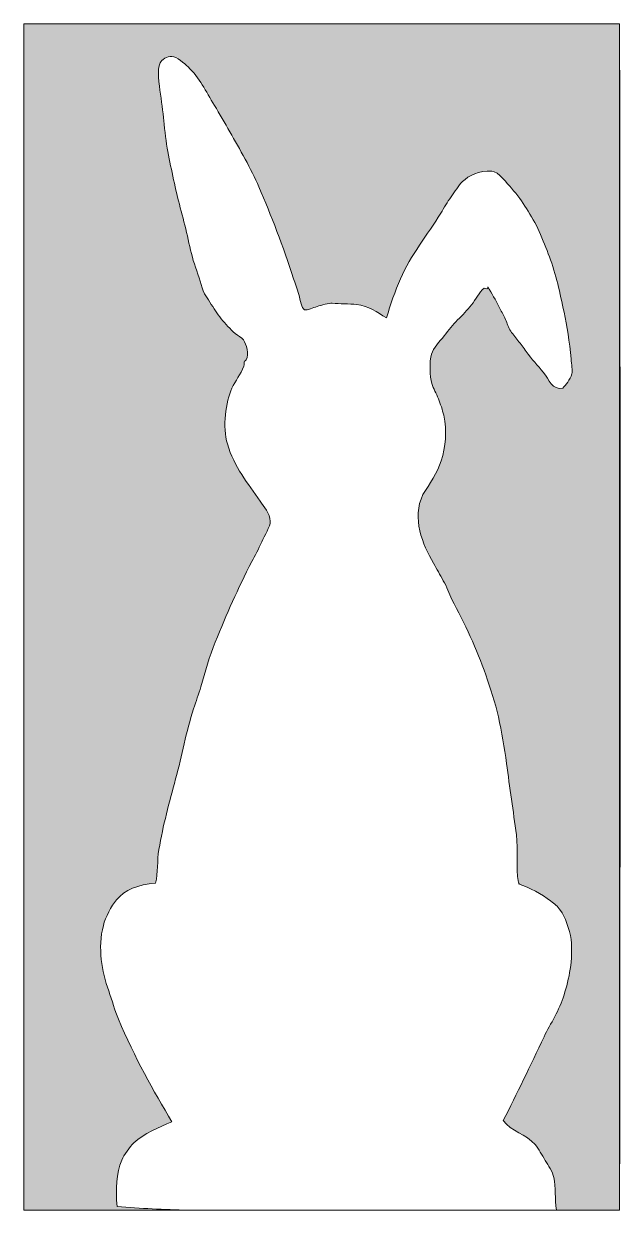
# Model space of a CAD drawing. Header units: inches. Extents: x 116 to 467, y 40 to 738.
import ezdxf

# ---------------------------------------------------------------- set-up
doc = ezdxf.new("R2010")
doc.units = ezdxf.units.IN
doc.header["$MEASUREMENT"] = 0
doc.layers.add('Ebene 1', color=7, linetype='Continuous')

# ---------------------------------------------------------------- blocks, each defined once
blk = doc.blocks.new('block 2')
at = {"layer": 'Ebene 1', "true_color": 0xffffff}
h = blk.add_hatch(color=7, dxfattribs=at)
edge = h.paths.add_edge_path()
edge.add_spline(control_points=[(213.22, 40), (180.98, 40), (148.74, 40), (116.5, 40), (116.5, 272.47), (116.5, 504.97), (116.5, 737.44), (116.46, 737.72), (116.55, 737.87), (116.74, 737.92), (233.46, 737.92), (350.19, 737.92), (466.9, 737.92), (466.9, 505.29), (466.9, 272.62), (466.9, 40), (454.5, 40), (442.1, 40), (429.7, 40), (428.67, 46.81), (429.54, 53.55), (428.26, 59.2), (427.48, 62.66), (424.97, 66.46), (423.22, 69.28), (421.21, 72.51), (419.37, 76), (417.22, 78.64), (412.22, 84.77), (402.9, 86.28), (398.5, 92.8), (406.47, 108.53), (414.33, 124.85), (422.5, 142), (426.3, 149.98), (431.47, 157.64), (434.26, 166.72), (437.09, 175.93), (439.71, 187.14), (438.34, 199.36), (437.68, 205.22), (434.63, 212.88), (432.1, 216.4), (430.22, 219.02), (428.83, 219.98), (426.34, 221.92), (420.93, 226.14), (414.3, 229.83), (407.38, 232), (408.64, 231.96), (407.42, 232.46), (407.38, 232.72), (405.83, 242.24), (407.44, 251.14), (406.18, 260.8), (404.36, 274.78), (402.3, 288.67), (400.42, 302.8), (399.18, 312.08), (397.6, 321.39), (395.62, 330.16), (393.65, 338.88), (390.99, 346.93), (388.18, 354.88), (382.86, 369.92), (375.81, 385.39), (368.26, 399.28), (366.37, 402.76), (365.34, 406.82), (363.22, 410.32), (361.15, 413.74), (359.48, 417.16), (357.46, 420.64), (351, 431.77), (344.56, 446.91), (351.22, 460.96), (355.2, 467.25), (359.73, 473.79), (362.02, 480.88), (364.6, 488.86), (365.57, 498.35), (363.46, 507.76), (362.78, 510.78), (361.47, 514.21), (360.34, 517.36), (359.24, 520.42), (357.36, 523.29), (356.5, 526.24), (355.28, 530.42), (354.96, 539.29), (356.26, 543.52), (357.4, 547.23), (361.05, 550.9), (363.7, 554.32), (366.33, 557.72), (368.75, 561.03), (371.62, 563.68), (374.66, 566.48), (377.36, 569.54), (379.78, 572.56), (382.46, 575.9), (384.17, 579.73), (387.22, 582.4), (388.22, 581.81), (389.91, 581.89), (389.38, 583.12), (391.72, 579.42), (393.94, 575.45), (396.1, 571.12), (397.1, 569.12), (398.45, 567.06), (399.46, 564.88), (400.49, 562.66), (401.12, 559.97), (402.34, 557.92), (403.61, 555.79), (405.67, 553.8), (407.14, 551.68), (408.73, 549.39), (410.44, 547.37), (411.94, 545.2), (415.16, 540.53), (418.92, 536.79), (422.02, 532.96), (425.7, 528.43), (427.07, 522.33), (433.54, 523.6), (434.88, 525.44), (438.01, 528.51), (438.82, 532), (439.31, 534.1), (438.62, 537.47), (438.34, 540.88), (437.52, 550.97), (435.98, 560.25), (434.26, 568.24), (431.84, 579.48), (429.52, 590.64), (425.62, 600.88), (423.85, 605.54), (421.67, 610.81), (419.62, 615.76), (417.66, 620.51), (414.78, 624.95), (412.18, 629.2), (409.75, 633.17), (406.85, 637.17), (403.3, 641.2), (401.08, 643.73), (395.43, 651.12), (391.78, 651.28), (384.13, 651.62), (378.3, 648.74), (374.5, 645.04), (372.16, 642.76), (370, 639.25), (367.78, 636.16), (365.58, 633.11), (363.63, 629.61), (361.78, 626.56), (353.99, 613.7), (344.01, 601.72), (338.02, 587.92), (334.82, 580.54), (332.21, 572.91), (329.86, 564.88), (323.96, 568.2), (319.68, 571.98), (312.1, 572.8), (308.13, 573.23), (302.02, 573.04), (297.94, 573.52), (295.97, 573.75), (291.56, 572.34), (289.06, 571.6), (286.74, 570.91), (283.14, 569.06), (281.62, 569.68), (279.93, 570.37), (279.14, 575.43), (278.26, 578.56), (277.24, 582.18), (275.98, 585.25), (275.14, 587.92), (269.1, 607.09), (261.96, 625.06), (254.74, 641.92), (250.17, 652.6), (243.46, 664.14), (237.7, 674.32), (234.75, 679.54), (231.7, 684.85), (228.58, 689.92), (223.43, 698.28), (219.91, 706.2), (213.22, 712.48), (210.86, 714.69), (206.51, 718.51), (203.62, 718.72), (200.69, 718.93), (197.62, 716.75), (196.66, 714.88), (194.71, 711.09), (196.12, 702.41), (196.9, 696.4), (197.68, 690.33), (198.66, 683.8), (199.06, 678.88), (200.18, 665.14), (202.74, 655.42), (205.06, 644.08), (207.34, 632.95), (210.78, 622.43), (213.22, 610.96), (214.36, 605.62), (215.6, 599.8), (217.54, 594.64), (219.58, 589.2), (220.77, 583.41), (222.82, 579.04), (223.58, 577.42), (224.94, 575.88), (225.94, 574.24), (228.26, 570.42), (230.03, 567.55), (232.66, 564.4), (235.25, 561.29), (237.84, 558.28), (240.82, 555.76), (242.42, 554.4), (244.54, 553.44), (245.62, 551.92), (247.4, 549.41), (249.03, 543.55), (247.3, 540.16), (246.99, 539.56), (246.41, 539.59), (246.34, 539.44), (245.99, 538.69), (246.16, 537.4), (245.86, 536.56), (244.05, 531.42), (240.9, 527.91), (238.9, 523.6), (235.13, 515.48), (233.3, 500.75), (236.26, 490.72), (240.27, 477.16), (248.38, 467.54), (255.46, 457.12), (257.49, 454.13), (261.44, 449.63), (261.46, 445.36), (261.48, 442.02), (258.1, 437), (256.42, 433.12), (254.57, 428.84), (252.44, 425), (250.66, 421.6), (242.12, 405.32), (235.98, 390.85), (229.06, 374.08), (225.61, 365.72), (223.27, 356.9), (220.66, 347.92), (219.39, 343.55), (217.75, 339.34), (216.34, 334.96), (211.97, 321.38), (209.55, 307.56), (205.78, 293.68), (202.08, 280.05), (198.36, 266.33), (195.94, 252.16), (194.85, 245.8), (195.53, 238.25), (194.02, 232.48), (183.86, 231.75), (175.65, 228.23), (170.98, 222.64), (167.88, 218.93), (164.51, 212.28), (163.3, 207.52), (159.92, 194.23), (162.32, 180.42), (166.42, 169.12), (168.53, 163.3), (169.93, 157.57), (172.18, 152.32), (181.71, 130.09), (192.79, 109.87), (203.62, 92.08), (195.93, 88.64), (187.13, 85.32), (181.3, 79.6), (178.81, 77.16), (175.33, 72.7), (174.1, 69.52), (171, 61.47), (170.25, 52.65), (171.46, 42.16), (185.05, 40.89), (198.75, 40.61), (213.22, 40)], knot_values=[0, 0, 0, 0, 1, 1, 1, 2, 2, 2, 3, 3, 3, 4, 4, 4, 5, 5, 5, 6, 6, 6, 7, 7, 7, 8, 8, 8, 9, 9, 9, 10, 10, 10, 11, 11, 11, 12, 12, 12, 13, 13, 13, 14, 14, 14, 15, 15, 15, 16, 16, 16, 17, 17, 17, 18, 18, 18, 19, 19, 19, 20, 20, 20, 21, 21, 21, 22, 22, 22, 23, 23, 23, 24, 24, 24, 25, 25, 25, 26, 26, 26, 27, 27, 27, 28, 28, 28, 29, 29, 29, 30, 30, 30, 31, 31, 31, 32, 32, 32, 33, 33, 33, 34, 34, 34, 35, 35, 35, 36, 36, 36, 37, 37, 37, 38, 38, 38, 39, 39, 39, 40, 40, 40, 41, 41, 41, 42, 42, 42, 43, 43, 43, 44, 44, 44, 45, 45, 45, 46, 46, 46, 47, 47, 47, 48, 48, 48, 49, 49, 49, 50, 50, 50, 51, 51, 51, 52, 52, 52, 53, 53, 53, 54, 54, 54, 55, 55, 55, 56, 56, 56, 57, 57, 57, 58, 58, 58, 59, 59, 59, 60, 60, 60, 61, 61, 61, 62, 62, 62, 63, 63, 63, 64, 64, 64, 65, 65, 65, 66, 66, 66, 67, 67, 67, 68, 68, 68, 69, 69, 69, 70, 70, 70, 71, 71, 71, 72, 72, 72, 73, 73, 73, 74, 74, 74, 75, 75, 75, 76, 76, 76, 77, 77, 77, 78, 78, 78, 79, 79, 79, 80, 80, 80, 81, 81, 81, 82, 82, 82, 83, 83, 83, 84, 84, 84, 85, 85, 85, 86, 86, 86, 87, 87, 87, 88, 88, 88, 89, 89, 89, 90, 90, 90, 91, 91, 91, 92, 92, 92, 93, 93, 93, 94, 94, 94, 95, 95, 95, 96, 96, 96, 97, 97, 97, 98, 98, 98, 99, 99, 99, 100, 100, 100, 101, 101, 101, 101], degree=3, periodic=1)
at = {"layer": 'Ebene 1', "lineweight": 0}
for points, knots in [([(213.22, 40), (180.98, 40), (148.74, 40), (116.5, 40), (116.5, 272.47), (116.5, 504.97), (116.5, 737.44), (116.46, 737.72), (116.55, 737.87), (116.74, 737.92), (233.46, 737.92), (350.19, 737.92), (466.9, 737.92), (466.9, 505.29), (466.9, 272.62), (466.9, 40), (454.5, 40), (442.1, 40), (429.7, 40), (428.67, 46.81), (429.54, 53.55), (428.26, 59.2), (427.48, 62.66), (424.97, 66.46), (423.22, 69.28), (421.21, 72.51), (419.37, 76), (417.22, 78.64), (412.22, 84.77), (402.9, 86.28), (398.5, 92.8), (406.47, 108.53), (414.33, 124.85), (422.5, 142), (426.3, 149.98), (431.47, 157.64), (434.26, 166.72), (437.09, 175.93), (439.71, 187.14), (438.34, 199.36), (437.68, 205.22), (434.63, 212.88), (432.1, 216.4), (430.22, 219.02), (428.83, 219.98), (426.34, 221.92), (420.93, 226.14), (414.3, 229.83), (407.38, 232), (408.64, 231.96), (407.42, 232.46), (407.38, 232.72), (405.83, 242.24), (407.44, 251.14), (406.18, 260.8), (404.36, 274.78), (402.3, 288.67), (400.42, 302.8), (399.18, 312.08), (397.6, 321.39), (395.62, 330.16), (393.65, 338.88), (390.99, 346.93), (388.18, 354.88), (382.86, 369.92), (375.81, 385.39), (368.26, 399.28), (366.37, 402.76), (365.34, 406.82), (363.22, 410.32), (361.15, 413.74), (359.48, 417.16), (357.46, 420.64), (351, 431.77), (344.56, 446.91), (351.22, 460.96), (355.2, 467.25), (359.73, 473.79), (362.02, 480.88), (364.6, 488.86), (365.57, 498.35), (363.46, 507.76), (362.78, 510.78), (361.47, 514.21), (360.34, 517.36), (359.24, 520.42), (357.36, 523.29), (356.5, 526.24), (355.28, 530.42), (354.96, 539.29), (356.26, 543.52), (357.4, 547.23), (361.05, 550.9), (363.7, 554.32), (366.33, 557.72), (368.75, 561.03), (371.62, 563.68), (374.66, 566.48), (377.36, 569.54), (379.78, 572.56), (382.46, 575.9), (384.17, 579.73), (387.22, 582.4), (388.22, 581.81), (389.91, 581.89), (389.38, 583.12), (391.72, 579.42), (393.94, 575.45), (396.1, 571.12), (397.1, 569.12), (398.45, 567.06), (399.46, 564.88), (400.49, 562.66), (401.12, 559.97), (402.34, 557.92), (403.61, 555.79), (405.67, 553.8), (407.14, 551.68), (408.73, 549.39), (410.44, 547.37), (411.94, 545.2), (415.16, 540.53), (418.92, 536.79), (422.02, 532.96), (425.7, 528.43), (427.07, 522.33), (433.54, 523.6), (434.88, 525.44), (438.01, 528.51), (438.82, 532), (439.31, 534.1), (438.62, 537.47), (438.34, 540.88), (437.52, 550.97), (435.98, 560.25), (434.26, 568.24), (431.84, 579.48), (429.52, 590.64), (425.62, 600.88), (423.85, 605.54), (421.67, 610.81), (419.62, 615.76), (417.66, 620.51), (414.78, 624.95), (412.18, 629.2), (409.75, 633.17), (406.85, 637.17), (403.3, 641.2), (401.08, 643.73), (395.43, 651.12), (391.78, 651.28), (384.13, 651.62), (378.3, 648.74), (374.5, 645.04), (372.16, 642.76), (370, 639.25), (367.78, 636.16), (365.58, 633.11), (363.63, 629.61), (361.78, 626.56), (353.99, 613.7), (344.01, 601.72), (338.02, 587.92), (334.82, 580.54), (332.21, 572.91), (329.86, 564.88), (323.96, 568.2), (319.68, 571.98), (312.1, 572.8), (308.13, 573.23), (302.02, 573.04), (297.94, 573.52), (295.97, 573.75), (291.56, 572.34), (289.06, 571.6), (286.74, 570.91), (283.14, 569.06), (281.62, 569.68), (279.93, 570.37), (279.14, 575.43), (278.26, 578.56), (277.24, 582.18), (275.98, 585.25), (275.14, 587.92), (269.1, 607.09), (261.96, 625.06), (254.74, 641.92), (250.17, 652.6), (243.46, 664.14), (237.7, 674.32), (234.75, 679.54), (231.7, 684.85), (228.58, 689.92), (223.43, 698.28), (219.91, 706.2), (213.22, 712.48), (210.86, 714.69), (206.51, 718.51), (203.62, 718.72), (200.69, 718.93), (197.62, 716.75), (196.66, 714.88), (194.71, 711.09), (196.12, 702.41), (196.9, 696.4), (197.68, 690.33), (198.66, 683.8), (199.06, 678.88), (200.18, 665.14), (202.74, 655.42), (205.06, 644.08), (207.34, 632.95), (210.78, 622.43), (213.22, 610.96), (214.36, 605.62), (215.6, 599.8), (217.54, 594.64), (219.58, 589.2), (220.77, 583.41), (222.82, 579.04), (223.58, 577.42), (224.94, 575.88), (225.94, 574.24), (228.26, 570.42), (230.03, 567.55), (232.66, 564.4), (235.25, 561.29), (237.84, 558.28), (240.82, 555.76), (242.42, 554.4), (244.54, 553.44), (245.62, 551.92), (247.4, 549.41), (249.03, 543.55), (247.3, 540.16), (246.99, 539.56), (246.41, 539.59), (246.34, 539.44), (245.99, 538.69), (246.16, 537.4), (245.86, 536.56), (244.05, 531.42), (240.9, 527.91), (238.9, 523.6), (235.13, 515.48), (233.3, 500.75), (236.26, 490.72), (240.27, 477.16), (248.38, 467.54), (255.46, 457.12), (257.49, 454.13), (261.44, 449.63), (261.46, 445.36), (261.48, 442.02), (258.1, 437), (256.42, 433.12), (254.57, 428.84), (252.44, 425), (250.66, 421.6), (242.12, 405.32), (235.98, 390.85), (229.06, 374.08), (225.61, 365.72), (223.27, 356.9), (220.66, 347.92), (219.39, 343.55), (217.75, 339.34), (216.34, 334.96), (211.97, 321.38), (209.55, 307.56), (205.78, 293.68), (202.08, 280.05), (198.36, 266.33), (195.94, 252.16), (194.85, 245.8), (195.53, 238.25), (194.02, 232.48), (183.86, 231.75), (175.65, 228.23), (170.98, 222.64), (167.88, 218.93), (164.51, 212.28), (163.3, 207.52), (159.92, 194.23), (162.32, 180.42), (166.42, 169.12), (168.53, 163.3), (169.93, 157.57), (172.18, 152.32), (181.71, 130.09), (192.79, 109.87), (203.62, 92.08), (195.93, 88.64), (187.13, 85.32), (181.3, 79.6), (178.81, 77.16), (175.33, 72.7), (174.1, 69.52), (171, 61.47), (170.25, 52.65), (171.46, 42.16), (185.05, 40.89), (198.75, 40.61), (213.22, 40)], [0, 0, 0, 0, 1, 1, 1, 2, 2, 2, 3, 3, 3, 4, 4, 4, 5, 5, 5, 6, 6, 6, 7, 7, 7, 8, 8, 8, 9, 9, 9, 10, 10, 10, 11, 11, 11, 12, 12, 12, 13, 13, 13, 14, 14, 14, 15, 15, 15, 16, 16, 16, 17, 17, 17, 18, 18, 18, 19, 19, 19, 20, 20, 20, 21, 21, 21, 22, 22, 22, 23, 23, 23, 24, 24, 24, 25, 25, 25, 26, 26, 26, 27, 27, 27, 28, 28, 28, 29, 29, 29, 30, 30, 30, 31, 31, 31, 32, 32, 32, 33, 33, 33, 34, 34, 34, 35, 35, 35, 36, 36, 36, 37, 37, 37, 38, 38, 38, 39, 39, 39, 40, 40, 40, 41, 41, 41, 42, 42, 42, 43, 43, 43, 44, 44, 44, 45, 45, 45, 46, 46, 46, 47, 47, 47, 48, 48, 48, 49, 49, 49, 50, 50, 50, 51, 51, 51, 52, 52, 52, 53, 53, 53, 54, 54, 54, 55, 55, 55, 56, 56, 56, 57, 57, 57, 58, 58, 58, 59, 59, 59, 60, 60, 60, 61, 61, 61, 62, 62, 62, 63, 63, 63, 64, 64, 64, 65, 65, 65, 66, 66, 66, 67, 67, 67, 68, 68, 68, 69, 69, 69, 70, 70, 70, 71, 71, 71, 72, 72, 72, 73, 73, 73, 74, 74, 74, 75, 75, 75, 76, 76, 76, 77, 77, 77, 78, 78, 78, 79, 79, 79, 80, 80, 80, 81, 81, 81, 82, 82, 82, 83, 83, 83, 84, 84, 84, 85, 85, 85, 86, 86, 86, 87, 87, 87, 88, 88, 88, 89, 89, 89, 90, 90, 90, 91, 91, 91, 92, 92, 92, 93, 93, 93, 94, 94, 94, 95, 95, 95, 96, 96, 96, 97, 97, 97, 98, 98, 98, 99, 99, 99, 100, 100, 100, 101, 101, 101, 101]), ([(466.9, 737.92), (467.3, 505.85), (467.3, 272.06), (466.9, 40), (466.9, 272.62), (466.9, 505.29), (466.9, 737.92)], [0, 0, 0, 0, 1, 1, 1, 2, 2, 2, 2]), ([(213.22, 40), (198.75, 40.61), (185.05, 40.89), (171.46, 42.16), (170.25, 52.65), (171, 61.47), (174.1, 69.52), (175.33, 72.7), (178.81, 77.16), (181.3, 79.6), (187.13, 85.32), (195.93, 88.64), (203.62, 92.08), (192.79, 109.87), (181.71, 130.09), (172.18, 152.32), (169.93, 157.57), (168.53, 163.3), (166.42, 169.12), (162.32, 180.42), (159.92, 194.23), (163.3, 207.52), (164.51, 212.28), (167.88, 218.93), (170.98, 222.64), (175.65, 228.23), (183.86, 231.75), (194.02, 232.48), (195.53, 238.25), (194.85, 245.8), (195.94, 252.16), (198.36, 266.33), (202.08, 280.05), (205.78, 293.68), (209.55, 307.56), (211.97, 321.38), (216.34, 334.96), (217.75, 339.34), (219.39, 343.55), (220.66, 347.92), (223.27, 356.9), (225.61, 365.72), (229.06, 374.08), (235.98, 390.85), (242.12, 405.32), (250.66, 421.6), (252.44, 425), (254.57, 428.84), (256.42, 433.12), (258.1, 437), (261.48, 442.02), (261.46, 445.36), (261.44, 449.63), (257.49, 454.13), (255.46, 457.12), (248.38, 467.54), (240.27, 477.16), (236.26, 490.72), (233.3, 500.75), (235.13, 515.48), (238.9, 523.6), (240.9, 527.91), (244.05, 531.42), (245.86, 536.56), (246.16, 537.4), (245.99, 538.69), (246.34, 539.44), (246.41, 539.59), (246.99, 539.56), (247.3, 540.16), (249.03, 543.55), (247.4, 549.41), (245.62, 551.92), (244.54, 553.44), (242.42, 554.4), (240.82, 555.76), (237.84, 558.28), (235.25, 561.29), (232.66, 564.4), (230.03, 567.55), (228.26, 570.42), (225.94, 574.24), (224.94, 575.88), (223.58, 577.42), (222.82, 579.04), (220.77, 583.41), (219.58, 589.2), (217.54, 594.64), (215.6, 599.8), (214.36, 605.62), (213.22, 610.96), (210.78, 622.43), (207.34, 632.95), (205.06, 644.08), (202.74, 655.42), (200.18, 665.14), (199.06, 678.88), (198.66, 683.8), (197.68, 690.33), (196.9, 696.4), (196.12, 702.41), (194.71, 711.09), (196.66, 714.88), (197.62, 716.75), (200.69, 718.93), (203.62, 718.72), (206.51, 718.51), (210.86, 714.69), (213.22, 712.48), (219.91, 706.2), (223.43, 698.28), (228.58, 689.92), (231.7, 684.85), (234.75, 679.54), (237.7, 674.32), (243.46, 664.14), (250.17, 652.6), (254.74, 641.92), (261.96, 625.06), (269.1, 607.09), (275.14, 587.92), (275.98, 585.25), (277.24, 582.18), (278.26, 578.56), (279.14, 575.43), (279.93, 570.37), (281.62, 569.68), (283.14, 569.06), (286.74, 570.91), (289.06, 571.6), (291.56, 572.34), (295.97, 573.75), (297.94, 573.52), (302.02, 573.04), (308.13, 573.23), (312.1, 572.8), (319.68, 571.98), (323.96, 568.2), (329.86, 564.88), (332.21, 572.91), (334.82, 580.54), (338.02, 587.92), (344.01, 601.72), (353.99, 613.7), (361.78, 626.56), (363.63, 629.61), (365.58, 633.11), (367.78, 636.16), (370, 639.25), (372.16, 642.76), (374.5, 645.04), (378.3, 648.74), (384.13, 651.62), (391.78, 651.28), (395.43, 651.12), (401.08, 643.73), (403.3, 641.2), (406.85, 637.17), (409.75, 633.17), (412.18, 629.2), (414.78, 624.95), (417.66, 620.51), (419.62, 615.76), (421.67, 610.81), (423.85, 605.54), (425.62, 600.88), (429.52, 590.64), (431.84, 579.48), (434.26, 568.24), (435.98, 560.25), (437.52, 550.97), (438.34, 540.88), (438.62, 537.47), (439.31, 534.1), (438.82, 532), (438.01, 528.51), (434.88, 525.44), (433.54, 523.6), (427.07, 522.33), (425.7, 528.43), (422.02, 532.96), (418.92, 536.79), (415.16, 540.53), (411.94, 545.2), (410.44, 547.37), (408.73, 549.39), (407.14, 551.68), (405.67, 553.8), (403.61, 555.79), (402.34, 557.92), (401.12, 559.97), (400.49, 562.66), (399.46, 564.88), (398.45, 567.06), (397.1, 569.12), (396.1, 571.12), (393.94, 575.45), (391.72, 579.42), (389.38, 583.12), (389.91, 581.89), (388.22, 581.81), (387.22, 582.4), (384.17, 579.73), (382.46, 575.9), (379.78, 572.56), (377.36, 569.54), (374.66, 566.48), (371.62, 563.68), (368.75, 561.03), (366.33, 557.72), (363.7, 554.32), (361.05, 550.9), (357.4, 547.23), (356.26, 543.52), (354.96, 539.29), (355.28, 530.42), (356.5, 526.24), (357.36, 523.29), (359.24, 520.42), (360.34, 517.36), (361.47, 514.21), (362.78, 510.78), (363.46, 507.76), (365.57, 498.35), (364.6, 488.86), (362.02, 480.88), (359.73, 473.79), (355.2, 467.25), (351.22, 460.96), (344.56, 446.91), (351, 431.77), (357.46, 420.64), (359.48, 417.16), (361.15, 413.74), (363.22, 410.32), (365.34, 406.82), (366.37, 402.76), (368.26, 399.28), (375.81, 385.39), (382.86, 369.92), (388.18, 354.88), (390.99, 346.93), (393.65, 338.88), (395.62, 330.16), (397.6, 321.39), (399.18, 312.08), (400.42, 302.8), (402.3, 288.67), (404.36, 274.78), (406.18, 260.8), (407.44, 251.14), (405.83, 242.24), (407.38, 232.72), (407.42, 232.46), (408.64, 231.96), (407.38, 232), (414.3, 229.83), (420.93, 226.14), (426.34, 221.92), (428.83, 219.98), (430.22, 219.02), (432.1, 216.4), (434.63, 212.88), (437.68, 205.22), (438.34, 199.36), (439.71, 187.14), (437.09, 175.93), (434.26, 166.72), (431.47, 157.64), (426.3, 149.98), (422.5, 142), (414.33, 124.85), (406.47, 108.53), (398.5, 92.8), (402.9, 86.28), (412.22, 84.77), (417.22, 78.64), (419.37, 76), (421.21, 72.51), (423.22, 69.28), (424.97, 66.46), (427.48, 62.66), (428.26, 59.2), (429.54, 53.55), (428.67, 46.81), (429.7, 40), (357.54, 40), (285.38, 40), (213.22, 40)], [0, 0, 0, 0, 1, 1, 1, 2, 2, 2, 3, 3, 3, 4, 4, 4, 5, 5, 5, 6, 6, 6, 7, 7, 7, 8, 8, 8, 9, 9, 9, 10, 10, 10, 11, 11, 11, 12, 12, 12, 13, 13, 13, 14, 14, 14, 15, 15, 15, 16, 16, 16, 17, 17, 17, 18, 18, 18, 19, 19, 19, 20, 20, 20, 21, 21, 21, 22, 22, 22, 23, 23, 23, 24, 24, 24, 25, 25, 25, 26, 26, 26, 27, 27, 27, 28, 28, 28, 29, 29, 29, 30, 30, 30, 31, 31, 31, 32, 32, 32, 33, 33, 33, 34, 34, 34, 35, 35, 35, 36, 36, 36, 37, 37, 37, 38, 38, 38, 39, 39, 39, 40, 40, 40, 41, 41, 41, 42, 42, 42, 43, 43, 43, 44, 44, 44, 45, 45, 45, 46, 46, 46, 47, 47, 47, 48, 48, 48, 49, 49, 49, 50, 50, 50, 51, 51, 51, 52, 52, 52, 53, 53, 53, 54, 54, 54, 55, 55, 55, 56, 56, 56, 57, 57, 57, 58, 58, 58, 59, 59, 59, 60, 60, 60, 61, 61, 61, 62, 62, 62, 63, 63, 63, 64, 64, 64, 65, 65, 65, 66, 66, 66, 67, 67, 67, 68, 68, 68, 69, 69, 69, 70, 70, 70, 71, 71, 71, 72, 72, 72, 73, 73, 73, 74, 74, 74, 75, 75, 75, 76, 76, 76, 77, 77, 77, 78, 78, 78, 79, 79, 79, 80, 80, 80, 81, 81, 81, 82, 82, 82, 83, 83, 83, 84, 84, 84, 85, 85, 85, 86, 86, 86, 87, 87, 87, 88, 88, 88, 89, 89, 89, 90, 90, 90, 91, 91, 91, 92, 92, 92, 93, 93, 93, 94, 94, 94, 95, 95, 95, 96, 96, 96, 96])]:
    blk.add_open_spline(points, degree=3, knots=knots, dxfattribs=at)

msp = doc.modelspace()

# ---------------------------------------------------------------- block references
at = {"layer": 'Ebene 1'}
msp.add_blockref('block 2', (0, 0), dxfattribs=at)

doc.saveas('drawing.dxf')
